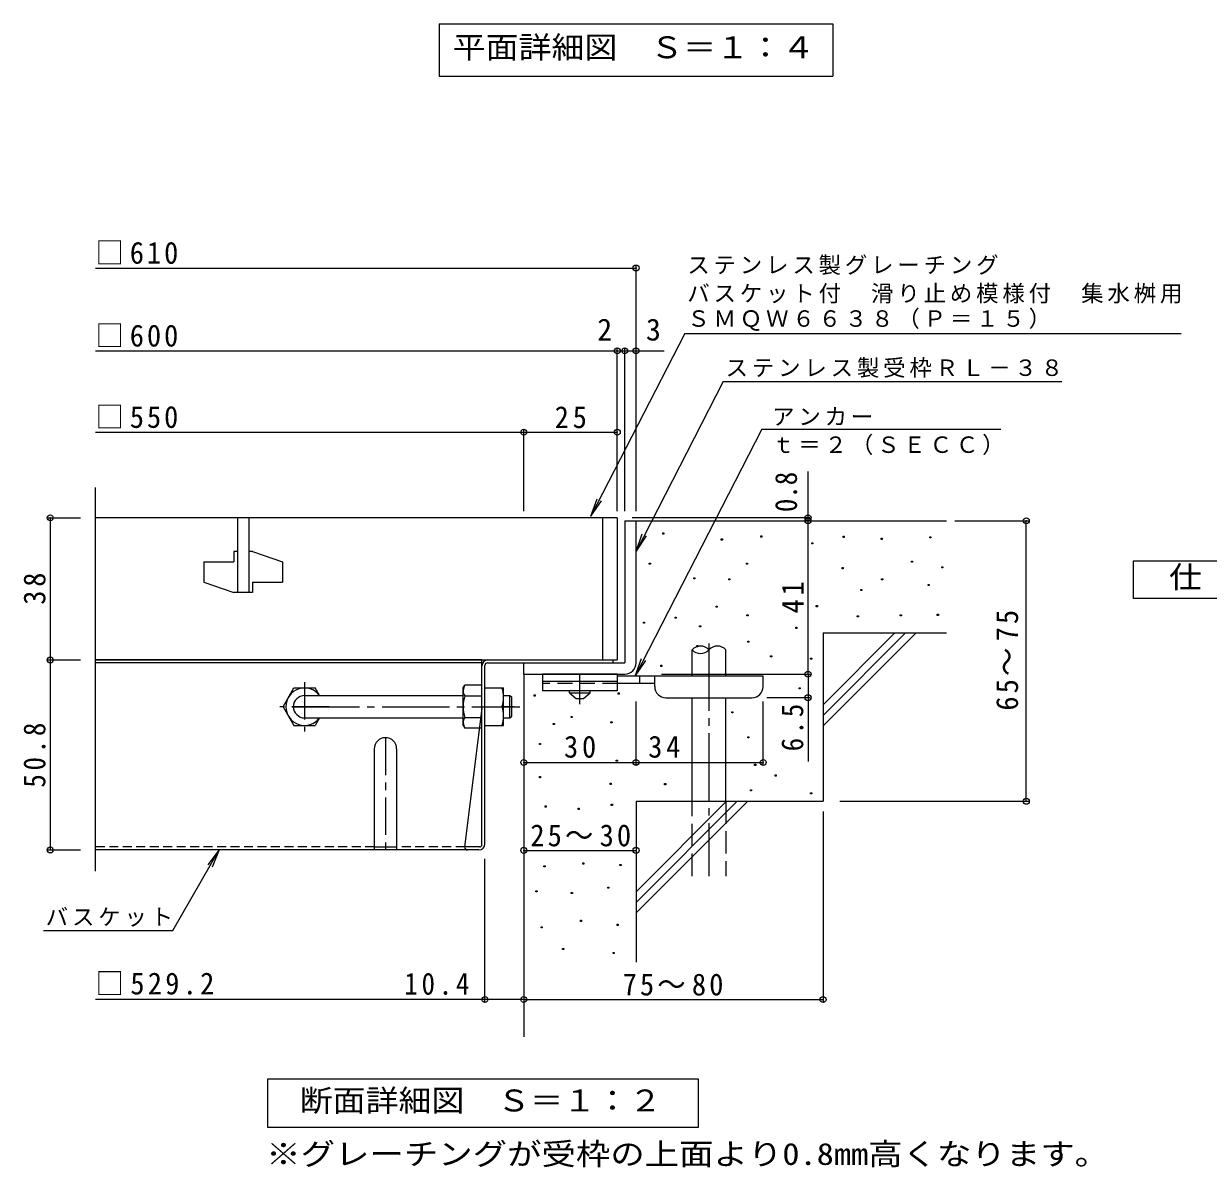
# Model space of a CAD drawing. Units: millimetres on the paper, enlarged 4 times, with parts at other scales. Extents: x -925 to 1101, y -781 to 775.
# Drawn here: x -822 to -189, y -663 to -51 of the extents above; entities that cross this region are included whole.
import ezdxf
from ezdxf.enums import TextEntityAlignment as Align

# ---------------------------------------------------------------- set-up
doc = ezdxf.new("R2010")
doc.units = ezdxf.units.MM
doc.header["$LTSCALE"] = 4
doc.header["$PDMODE"] = 32
doc.header["$PDSIZE"] = 3.2
for name, pattern in [('CHAIN1', [8, 5, -1, 1, -1]), ('CHAIN2', [12, 9, -1, 1, -1]), ('DASHED1', [1.8, 1.2, -0.6]), ('DASHED2', [3, 2, -1]), ('DASHED3', [4, 3, -1])]:
    doc.linetypes.add(name, pattern=pattern)
for name, color, linetype, lineweight in [('A-5_文字', 7, 'Continuous', 9), ('D-0_芯', 7, 'Continuous', 9), ('D-1_躯体', 2, 'Continuous', 9), ('D-2_仕上', 3, 'Continuous', 9), ('D-4_その他', 7, 'Continuous', 9), ('D-5_文字', 7, 'Continuous', 9), ('D-6_寸法', 6, 'Continuous', 9), ('D-7_ハッチ', 2, 'Continuous', 9), ('D-8_記号', 2, 'Continuous', 9), ('D-9_0-HOJO', 4, 'Continuous', 9), ('D-B_7-WAKU-T', 2, 'Continuous', 9)]:
    doc.layers.add(name, color=color, linetype=linetype, lineweight=lineweight)
doc.styles.add('ＭＳ ゴシック', font='')
doc.styles.get('ＭＳ ゴシック').set_extended_font_data('MS Gothic')

msp = doc.modelspace()

# ---------------------------------------------------------------- linework, layer by layer
at = {"layer": 'A-5_文字'}
for p, q in [((-599.913, -51.015), (-389.513, -51.015)), ((-599.913, -51.015), (-599.913, -79.015)), ((-389.513, -51.015), (-389.513, -79.015)), ((-599.913, -79.015), (-389.513, -79.015))]:
    msp.add_line(p, q, dxfattribs=at)
at = {"layer": 'D-0_芯'}
for points in [[(-480.433, -323.903), (-480.433, -323.303), (-479.833, -323.303), (-479.833, -323.903)], [(-449.101, -327.144), (-449.101, -326.544), (-448.501, -326.544), (-448.501, -327.144)], [(-428.033, -325.524), (-428.033, -324.924), (-427.433, -324.924), (-427.433, -325.524)], [(-400.758, -329.231), (-400.758, -328.631), (-400.158, -328.631), (-400.158, -329.231)], [(-383.975, -325.712), (-383.975, -325.112), (-383.375, -325.112), (-383.375, -325.712)], [(-363.672, -326.795), (-363.672, -326.195), (-363.072, -326.195), (-363.072, -326.795)], [(-337.685, -325.983), (-337.685, -325.383), (-337.085, -325.383), (-337.085, -325.983)], [(-487.643, -340.028), (-487.643, -339.427), (-487.043, -339.427), (-487.043, -340.028)], [(-435.678, -340.03), (-435.678, -339.43), (-435.078, -339.43), (-435.078, -340.03)], [(-384.516, -342.495), (-384.516, -341.895), (-383.916, -341.895), (-383.916, -342.495)], [(-347.43, -338.976), (-347.43, -338.376), (-346.83, -338.376), (-346.83, -338.976)], [(-331.2, -342.051), (-331.2, -341.451), (-330.6, -341.451), (-330.6, -342.051)], [(-463.834, -347.881), (-463.834, -347.281), (-463.234, -347.281), (-463.234, -347.881)], [(-445.153, -348.421), (-445.153, -347.821), (-444.552, -347.821), (-444.552, -348.421)], [(-363.402, -348.451), (-363.402, -347.851), (-362.802, -347.851), (-362.802, -348.451)], [(-374.5, -354.136), (-374.5, -353.535), (-373.9, -353.535), (-373.9, -354.136)], [(-338.497, -351.429), (-338.497, -350.828), (-337.897, -350.828), (-337.897, -351.429)], [(-451.92, -363.039), (-451.92, -362.439), (-451.32, -362.439), (-451.32, -363.039)], [(-435.407, -367.641), (-435.407, -367.041), (-434.807, -367.041), (-434.807, -367.641)], [(-398.322, -362.798), (-398.322, -362.198), (-397.722, -362.198), (-397.722, -362.798)], [(-353.386, -367.67), (-353.386, -367.07), (-352.786, -367.07), (-352.786, -367.67)], [(-333.625, -367.4), (-333.625, -366.8), (-333.025, -366.8), (-333.025, -367.4)], [(-490.796, -371.637), (-490.796, -371.037), (-490.196, -371.037), (-490.196, -371.637)], [(-473.847, -368.994), (-473.847, -368.394), (-473.247, -368.394), (-473.247, -368.994)], [(-460.745, -373.629), (-460.745, -373.029), (-460.145, -373.029), (-460.145, -373.629)], [(-376.395, -368.212), (-376.395, -367.612), (-375.795, -367.612), (-375.795, -368.212)], [(-409.305, -374.392), (-409.305, -373.792), (-408.705, -373.792), (-408.705, -374.392)], [(-462.191, -384.155), (-462.191, -383.555), (-461.591, -383.555), (-461.591, -384.155)], [(-434.973, -381.802), (-434.973, -381.202), (-434.373, -381.202), (-434.373, -381.802)], [(-422.729, -389.646), (-422.729, -389.046), (-422.129, -389.046), (-422.129, -389.646)], [(-401.373, -390.867), (-401.373, -390.267), (-400.773, -390.267), (-400.773, -390.867)], [(-481.434, -394.713), (-481.434, -394.113), (-480.834, -394.113), (-480.834, -394.713)], [(-549.26, -410.576), (-549.26, -409.976), (-548.66, -409.976), (-548.66, -410.576)], [(-504.24, -409.507), (-504.24, -408.907), (-503.64, -408.907), (-503.64, -409.507)], [(-407.475, -406.732), (-407.475, -406.132), (-406.875, -406.132), (-406.875, -406.732)], [(-529.458, -422.005), (-529.458, -421.405), (-528.858, -421.405), (-528.858, -422.005)], [(-508.141, -424.898), (-508.141, -424.298), (-507.541, -424.298), (-507.541, -424.898)], [(-443.476, -419.546), (-443.476, -418.946), (-442.876, -418.946), (-442.876, -419.546)], [(-538.951, -425.749), (-538.951, -425.149), (-538.351, -425.149), (-538.351, -425.749)], [(-546.308, -436.505), (-546.308, -435.905), (-545.708, -435.905), (-545.708, -436.505)], [(-434.933, -432.97), (-434.933, -432.37), (-434.333, -432.37), (-434.333, -432.97)], [(-505.248, -445.454), (-505.248, -444.854), (-504.648, -444.854), (-504.648, -445.454)], [(-431.272, -447.615), (-431.272, -447.015), (-430.672, -447.015), (-430.672, -447.615)], [(-546.36, -454.229), (-546.36, -453.629), (-545.76, -453.629), (-545.76, -454.229)], [(-420.289, -453.353), (-420.289, -452.753), (-419.689, -452.753), (-419.689, -453.353)], [(-508.603, -457.791), (-508.603, -457.19), (-508.003, -457.19), (-508.003, -457.791)], [(-479.425, -458.01), (-479.425, -457.409), (-478.825, -457.409), (-478.825, -458.01)], [(-433.535, -461.285), (-433.535, -460.685), (-432.935, -460.685), (-432.935, -461.285)], [(-401.373, -462.87), (-401.373, -462.27), (-400.773, -462.27), (-400.773, -462.87)], [(-507.972, -469.004), (-507.972, -468.404), (-507.372, -468.404), (-507.372, -469.004)], [(-543.298, -469.918), (-543.298, -469.318), (-542.698, -469.318), (-542.698, -469.918)], [(-525.635, -471.136), (-525.635, -470.536), (-525.035, -470.536), (-525.035, -471.136)], [(-523.236, -500.384), (-523.236, -499.784), (-522.636, -499.784), (-522.636, -500.384)], [(-543.945, -501.907), (-543.945, -501.307), (-543.345, -501.307), (-543.345, -501.907)], [(-503.289, -501.146), (-503.289, -500.546), (-502.689, -500.546), (-502.689, -501.146)], [(-509.763, -513.326), (-509.763, -512.726), (-509.163, -512.726), (-509.163, -513.326)], [(-548.208, -515.307), (-548.208, -514.707), (-547.608, -514.707), (-547.608, -515.307)], [(-529.327, -516.22), (-529.327, -515.62), (-528.727, -515.62), (-528.727, -516.22)], [(-524.479, -531.072), (-524.479, -530.472), (-523.879, -530.472), (-523.879, -531.072)], [(-545.492, -534.574), (-545.492, -533.974), (-544.892, -533.974), (-544.892, -534.574)], [(-504.868, -533.173), (-504.868, -532.573), (-504.268, -532.573), (-504.268, -533.173)], [(-533.935, -546.131), (-533.935, -545.531), (-533.335, -545.531), (-533.335, -546.131)], [(-506.969, -548.232), (-506.969, -547.632), (-506.369, -547.632), (-506.369, -548.232)]]:
    msp.add_lwpolyline(points, close=True, dxfattribs=at)
at = {"layer": 'D-1_躯体'}
for p, q in [((-500.713, -316.838), (-500.713, -392.838)), ((-500.713, -316.838), (-494.713, -316.838)), ((-494.713, -392.838), (-494.713, -316.838)), ((-554.713, -392.838), (-500.713, -392.838)), ((-554.713, -398.838), (-554.713, -392.838)), ((-554.713, -398.838), (-500.713, -398.838))]:
    msp.add_line(p, q, dxfattribs=at)
at = {"layer": 'D-1_躯体', "color": 3}
for p, q in [((-565.516, -410.238), (-562.116, -410.238)), ((-562.116, -410.238), (-561.116, -411.238)), ((-562.116, -422.238), (-562.116, -410.238)), ((-561.116, -421.238), (-561.116, -411.238)), ((-565.516, -422.238), (-562.116, -422.238)), ((-562.116, -422.238), (-561.116, -421.238))]:
    msp.add_line(p, q, dxfattribs=at)
at = {"layer": 'D-1_躯体'}
msp.add_arc((-500.713, -392.838), 6, 270, 0, dxfattribs=at)
at = {"layer": 'D-2_仕上'}
for p, q in [((-783.78, -504.215), (-783.78, -298.959)), ((-504.713, -315.238), (-783.78, -315.238)), ((-707.713, -315.238), (-707.713, -355.238)), ((-701.713, -315.238), (-701.713, -355.238)), ((-512.713, -315.238), (-512.713, -391.238)), ((-504.713, -315.238), (-504.713, -391.238)), ((-709.713, -333.238), (-709.713, -338.738)), ((-707.713, -333.238), (-709.713, -333.238)), ((-699.713, -333.238), (-701.713, -333.238)), ((-699.713, -333.238), (-683.713, -338.738)), ((-725.713, -338.738), (-725.713, -349.738)), ((-725.713, -338.738), (-709.713, -338.738)), ((-683.713, -338.738), (-683.713, -349.738)), ((-725.713, -349.738), (-709.713, -355.238)), ((-699.713, -349.738), (-699.713, -355.238)), ((-699.713, -349.738), (-683.713, -349.738)), ((-699.713, -355.238), (-709.713, -355.238)), ((-783.78, -391.238), (-504.713, -391.238))]:
    msp.add_line(p, q, dxfattribs=at)
at = {"layer": 'D-4_その他'}
for p, q in [((-783.78, -181.691), (-494.713, -181.691)), ((-494.713, -311.655), (-494.713, -180.491)), ((-783.78, -225.969), (-504.712, -225.969)), ((-504.712, -311.655), (-504.712, -224.769)), ((-504.712, -225.969), (-502.712, -225.969)), ((-502.712, -225.969), (-479.648, -225.969)), ((-500.712, -311.655), (-500.712, -224.769)), ((-783.78, -269.47), (-554.713, -269.47)), ((-554.713, -311.655), (-554.713, -268.27)), ((-554.713, -269.47), (-504.712, -269.47)), ((-402.73, -316.837), (-402.73, -290.422)), ((-809.141, -315.238), (-791.78, -315.238)), ((-807.941, -315.238), (-807.941, -391.238)), ((-401.53, -315.238), (-496.713, -315.238)), ((-402.73, -398.838), (-402.73, -316.837)), ((-324.301, -316.837), (-284.838, -316.837)), ((-286.039, -466.837), (-286.039, -316.837)), ((-809.141, -391.238), (-791.776, -391.238)), ((-807.941, -391.238), (-807.941, -492.838)), ((-481.112, -398.838), (-401.53, -398.838)), ((-402.73, -398.838), (-402.73, -445.538)), ((-401.53, -411.437), (-424.713, -411.437)), ((-494.713, -447.279), (-494.713, -413.437)), ((-426.713, -447.279), (-426.713, -413.437)), ((-385.818, -466.837), (-284.838, -466.837)), ((-394.712, -472.348), (-394.712, -574.038)), ((-809.141, -492.838), (-791.776, -492.838)), ((-717.535, -492.838), (-721.362, -502.077)), ((-554.712, -493.085), (-494.713, -493.085)), ((-575.516, -574.038), (-575.516, -497.638)), ((-811.612, -535.845), (-742.365, -535.845)), ((-575.516, -572.838), (-783.78, -572.838)), ((-554.712, -572.838), (-575.516, -572.838)), ((-554.712, -572.838), (-394.712, -572.838))]:
    msp.add_line(p, q, dxfattribs=at)
for points in [[(-554.713, -446.079), (-494.713, -446.079), (-426.713, -446.079)], [(-742.365, -535.845), (-717.535, -492.838), (-723.623, -500.771)]]:
    msp.add_lwpolyline(points, dxfattribs=at)
for p in [(-494.713, -181.691), (-504.712, -225.969), (-500.712, -225.969), (-494.713, -225.969), (-554.713, -269.47), (-504.712, -269.47), (-807.941, -315.238), (-402.73, -315.238), (-402.73, -316.837), (-286.039, -316.837), (-807.941, -391.238), (-402.73, -398.838), (-402.73, -411.437), (-554.713, -446.079), (-494.713, -446.079), (-426.713, -446.079), (-286.039, -466.837), (-807.941, -492.838), (-554.712, -493.085), (-494.713, -493.085), (-575.516, -572.838), (-554.712, -572.838), (-394.712, -572.838)]:
    msp.add_point(p, dxfattribs=at)
at = {"layer": 'D-5_文字'}
for p, q in [((-468.69, -216.705), (-518.849, -314.438)), ((-468.69, -216.705), (-203.309, -216.705)), ((-448.051, -242.267), (-494.713, -333.184)), ((-448.051, -242.267), (-266.947, -242.267)), ((-427.413, -267.829), (-299.618, -267.829)), ((-518.849, -314.438), (-515.484, -305.022)), ((-518.849, -314.438), (-513.161, -306.213)), ((-494.713, -333.184), (-491.347, -323.768)), ((-494.713, -333.184), (-489.025, -324.96)), ((-495.164, -399.837), (-489.475, -391.613)), ((-691.511, -615.215), (-461.51, -615.215)), ((-691.511, -641.215), (-691.511, -615.215)), ((-461.51, -615.215), (-461.51, -641.215)), ((-461.51, -641.215), (-691.511, -641.215))]:
    msp.add_line(p, q, dxfattribs=at)
msp.add_lwpolyline([(-427.413, -267.829), (-495.164, -399.837), (-491.798, -390.421)], dxfattribs=at)
msp.add_lwpolyline([(-228.713, -358.337), (-228.713, -338.337), (-138.713, -338.337), (-138.713, -358.337)], close=True, dxfattribs=at)
at = {"layer": 'D-6_寸法'}
for p, q in [((-494.713, -316.837), (-328.712, -316.837)), ((-394.713, -415.242), (-356.308, -376.838)), ((-394.713, -376.838), (-328.712, -376.838)), ((-394.713, -420.898), (-350.652, -376.838)), ((-394.713, -376.838), (-394.713, -466.838)), ((-394.713, -426.554), (-344.996, -376.838)), ((-464.713, -399.837), (-464.713, -385.837)), ((-446.713, -399.837), (-446.713, -385.837)), ((-554.713, -398.838), (-554.713, -592.838)), ((-464.713, -466.838), (-464.713, -411.437)), ((-446.713, -466.838), (-446.713, -411.437)), ((-494.713, -466.838), (-394.713, -466.838)), ((-494.713, -466.838), (-494.713, -552.838)), ((-494.713, -515.241), (-446.309, -466.838)), ((-494.713, -520.898), (-440.653, -466.838)), ((-494.713, -526.554), (-434.996, -466.838))]:
    msp.add_line(p, q, dxfattribs=at)
at = {"layer": 'D-6_寸法', "linetype": 'CHAIN2'}
msp.add_line((-455.713, -382.452), (-455.713, -506.838), dxfattribs=at)
at = {"layer": 'D-6_寸法', "linetype": 'DASHED3'}
for p, q in [((-464.713, -506.838), (-464.713, -466.838)), ((-446.713, -466.838), (-446.713, -506.838))]:
    msp.add_line(p, q, dxfattribs=at)
at = {"layer": 'D-6_寸法'}
for centre, start, end in [((-460.213, -389.899), 42.07146, 137.92854), ((-460.213, -381.776), 222.07146, 317.92854), ((-451.213, -389.899), 42.07146, 137.92854)]:
    msp.add_arc(centre, 6.062, start, end, dxfattribs=at)
at = {"layer": 'D-7_ハッチ'}
for p, q in [((-577.116, -391.238), (-783.776, -391.238)), ((-577.116, -489.905), (-577.116, -391.238)), ((-573.916, -391.238), (-507.109, -391.238)), ((-507.109, -391.238), (-507.109, -392.838)), ((-577.116, -392.838), (-783.776, -392.838)), ((-575.516, -489.638), (-575.516, -394.171)), ((-574.183, -392.838), (-507.109, -392.838)), ((-577.116, -417.238), (-586.341, -491.238)), ((-578.716, -492.838), (-783.776, -492.838)), ((-578.45, -491.238), (-586.341, -491.238))]:
    msp.add_line(p, q, dxfattribs=at)
at = {"layer": 'D-7_ハッチ', "linetype": 'DASHED1'}
for p, q in [((-634.716, -491.238), (-783.776, -491.238)), ((-586.341, -491.238), (-622.716, -491.238))]:
    msp.add_line(p, q, dxfattribs=at)
at = {"layer": 'D-7_ハッチ'}
for centre, radius, start, end in [((-573.916, -394.438), 3.2, 90, 180), ((-574.183, -394.171), 1.333, 90, 180), ((-584.741, -491.238), 1.6, 180, 270), ((-578.716, -489.638), 3.2, 270, 0), ((-578.45, -489.905), 1.333, 270, 0)]:
    msp.add_arc(centre, radius, start, end, dxfattribs=at)
at = {"layer": 'D-8_記号', "linetype": 'CHAIN1'}
for p, q in [((-671.909, -403.045), (-671.909, -429.431)), ((-658.717, -416.238), (-685.102, -416.238)), ((-628.716, -432.838), (-628.716, -492.838))]:
    msp.add_line(p, q, dxfattribs=at)
at = {"layer": 'D-8_記号'}
for p, q in [((-634.716, -438.838), (-634.716, -492.838)), ((-622.716, -438.838), (-622.716, -492.838)), ((-634.716, -491.238), (-622.716, -491.238))]:
    msp.add_line(p, q, dxfattribs=at)
msp.add_arc((-628.716, -438.838), 6, 0, 180, dxfattribs=at)
at = {"layer": 'D-9_0-HOJO', "color": 3}
for p, q in [((-544.713, -398.838), (-544.713, -407.838)), ((-504.713, -398.838), (-544.713, -398.838)), ((-504.713, -398.838), (-504.713, -407.838)), ((-504.713, -402.838), (-544.713, -402.838)), ((-504.713, -407.838), (-544.713, -407.838))]:
    msp.add_line(p, q, dxfattribs=at)
at = {"layer": 'D-9_0-HOJO', "linetype": 'CHAIN1'}
msp.add_line((-524.713, -414.934), (-524.713, -398.838), dxfattribs=at)
at = {"layer": 'D-9_0-HOJO', "color": 3, "linetype": 'DASHED2'}
msp.add_line((-504.713, -403.838), (-544.713, -403.838), dxfattribs=at)
at = {"layer": 'D-9_0-HOJO'}
for p, q in [((-426.713, -399.837), (-504.713, -399.837)), ((-484.703, -403.837), (-504.713, -403.837)), ((-492.713, -403.837), (-492.713, -399.837)), ((-484.713, -405.437), (-484.713, -399.837)), ((-426.713, -405.437), (-426.713, -399.837)), ((-478.713, -411.437), (-432.713, -411.437))]:
    msp.add_line(p, q, dxfattribs=at)
at = {"layer": 'D-9_0-HOJO', "color": 2}
for p, q in [((-530.213, -408.837), (-530.213, -407.838)), ((-530.213, -408.837), (-526.713, -411.837)), ((-530.213, -408.837), (-519.213, -408.837)), ((-522.713, -411.837), (-519.213, -408.837)), ((-519.213, -408.837), (-519.213, -407.838)), ((-526.713, -411.837), (-522.713, -411.837))]:
    msp.add_line(p, q, dxfattribs=at)
at = {"layer": 'D-9_0-HOJO'}
for centre, start, end in [((-478.713, -405.437), 180, 270), ((-432.713, -405.437), 270, 0)]:
    msp.add_arc(centre, 6, start, end, dxfattribs=at)
at = {"layer": 'D-B_7-WAKU-T'}
for p, q in [((-587.116, -406.238), (-586.25, -404.738)), ((-577.116, -404.738), (-586.25, -404.738)), ((-683.409, -416.238), (-677.636, -406.238)), ((-677.636, -406.238), (-666.183, -406.238)), ((-663.882, -410.222), (-666.183, -406.238)), ((-587.116, -426.238), (-587.116, -406.238)), ((-586.25, -410.511), (-577.116, -410.511)), ((-575.516, -406.238), (-565.516, -406.238)), ((-565.516, -426.238), (-565.516, -406.238)), ((-683.409, -416.238), (-677.636, -426.238)), ((-575.516, -416.238), (-566.382, -416.238)), ((-663.873, -422.238), (-666.183, -426.238)), ((-586.25, -421.965), (-577.116, -421.965)), ((-677.636, -426.238), (-666.183, -426.238)), ((-587.116, -426.238), (-586.25, -427.738)), ((-577.116, -427.738), (-586.25, -427.738)), ((-575.516, -426.238), (-565.516, -426.238))]:
    msp.add_line(p, q, dxfattribs=at)
at = {"layer": 'D-B_7-WAKU-T', "color": 3}
for p, q in [((-671.909, -410.238), (-587.116, -410.238)), ((-671.909, -422.238), (-587.116, -422.238))]:
    msp.add_line(p, q, dxfattribs=at)
at = {"layer": 'D-B_7-WAKU-T', "color": 3, "linetype": 'CHAIN2'}
msp.add_line((-678.486, -416.238), (-556.907, -416.238), dxfattribs=at)
at = {"layer": 'D-B_7-WAKU-T', "linetype": 'CHAIN1'}
msp.add_line((-560.143, -416.238), (-566.267, -416.238), dxfattribs=at)
at = {"layer": 'D-B_7-WAKU-T'}
for centre, radius, start, end in [((-580.552, -408.028), 6.579, 149.99998, 176.07924), ((-671.909, -416.238), 10, 36.87019, 323.12981), ((-581.647, -407.558), 5.47, 180.2103, 212.68507), ((-567.751, -416.238), 19.365, 162.79973, 197.20026), ((-580.383, -411.238), 14.866, 340.34633, 19.65366), ((-580.383, -421.238), 14.866, 340.34633, 19.65366), ((-581.647, -424.918), 5.47, 147.31491, 179.78969), ((-580.552, -424.448), 6.579, 183.92075, 210)]:
    msp.add_arc(centre, radius, start, end, dxfattribs=at)
at = {"layer": 'D-B_7-WAKU-T', "color": 3}
msp.add_arc((-671.909, -416.238), 6, 90, 270, dxfattribs=at)

# ---------------------------------------------------------------- texts
at = {"layer": 'A-5_文字', "color": 2, "style": 'ＭＳ ゴシック', "width": 1.1}
msp.add_text('平面詳細図\u3000Ｓ＝１：４', height=11.73, dxfattribs=at).set_placement((-592.713, -73.015), align=Align.BOTTOM_LEFT)
at = {"layer": 'D-4_その他', "color": 2, "style": 'ＭＳ ゴシック'}
for s, p in [('2', (-515.448, -223.969)), ('3', (-489.392, -223.969))]:
    msp.add_text(s, height=11.73, dxfattribs=at).set_placement(p, align=Align.BOTTOM_LEFT)
at = {"layer": 'D-4_その他', "color": 2, "style": 'ＭＳ ゴシック', "width": 0.9}
msp.add_text('0.8', height=11.73, rotation=90, dxfattribs=at).set_placement((-405.13, -312.184), align=Align.BOTTOM_LEFT)
at = {"layer": 'D-4_その他', "color": 2, "style": 'ＭＳ ゴシック', "width": 1.15}
msp.add_text('※グレーチングが受枠の上面より0.8mm高くなります。', height=11.73, dxfattribs=at).set_placement((-692.46, -664.8), align=Align.BOTTOM_LEFT)
at = {"layer": 'D-4_その他', "color": 2, "char_height": 11.73, "attachment_point": 7, "style": 'ＭＳ ゴシック'}
for s, insert in [('\\T1.21;\\W0.95;□610', (-783.78, -179.691)), ('\\T1.21;\\W0.95;□600', (-783.78, -223.969)), ('\\T1.21;\\W0.95;□550', (-783.78, -267.47)), ('\\T1.27;\\W0.95;25', (-538.212, -267.47)), ('\\T1.27;\\W0.95;30', (-533.213, -443.679)), ('\\T1.27;\\W0.95;34', (-488.213, -443.679)), ('\\T1.22;\\W0.95;25～30', (-551.213, -491.085)), ('\\T1.23;\\W0.95;□529.2', (-783.78, -570.438)), ('\\T1.28;\\W0.9;10.4', (-618.58, -570.438)), ('\\T1.22;\\W0.95;75～80', (-501.86, -570.838))]:
    msp.add_mtext(s, dxfattribs=dict(at, insert=insert))
at = {"layer": 'D-4_その他', "char_height": 8.798, "attachment_point": 7, "style": 'ＭＳ ゴシック'}
for s, insert in [('\\T1.17;ステンレス製グレーチング', (-467.309, -185.395)), ('\\T1.17;バスケット付\u3000滑り止め模様付\u3000集水桝用', (-467.309, -200.641)), ('\\T1.17;ＳＭＱＷ６６３８（Ｐ＝１５）', (-467.309, -215.297)), ('\\T1.17;バスケット', (-810.365, -533.942))]:
    msp.add_mtext(s, dxfattribs=dict(at, insert=insert))
at = {"layer": 'D-4_その他', "color": 2, "char_height": 11.73, "attachment_point": 7, "rotation": 90, "style": 'ＭＳ ゴシック'}
for s, insert in [('\\T1.27;\\W0.95;38', (-810.341, -361.738)), ('\\T1.27;\\W0.95;41', (-405.13, -366.338)), ('\\T1.22;\\W0.95;65～75', (-290.251, -418.337)), ('\\T1.27;\\W0.9;6.5', (-405.13, -440.115)), ('\\T1.28;\\W0.9;50.8', (-810.341, -459.538))]:
    msp.add_mtext(s, dxfattribs=dict(at, insert=insert))
at = {"layer": 'D-5_文字', "color": 2, "style": 'ＭＳ ゴシック', "width": 1.1}
for s, p in [('仕\u3000様', (-209.713, -356.337)), ('断面詳細図\u3000Ｓ＝１：２', (-674.511, -636.215))]:
    msp.add_text(s, height=11.73, dxfattribs=at).set_placement(p, align=Align.BOTTOM_LEFT)
at = {"layer": 'D-5_文字', "char_height": 8.798, "attachment_point": 7, "style": 'ＭＳ ゴシック'}
for s, insert in [('\\T1.17;ステンレス製受枠ＲＬ－３８', (-446.804, -240.364)), ('\\T1.17;アンカー', (-421.955, -265.965)), ('\\T1.17;ｔ＝２（ＳＥＣＣ）', (-421.955, -281.692))]:
    msp.add_mtext(s, dxfattribs=dict(at, insert=insert))

doc.saveas('drawing.dxf')
